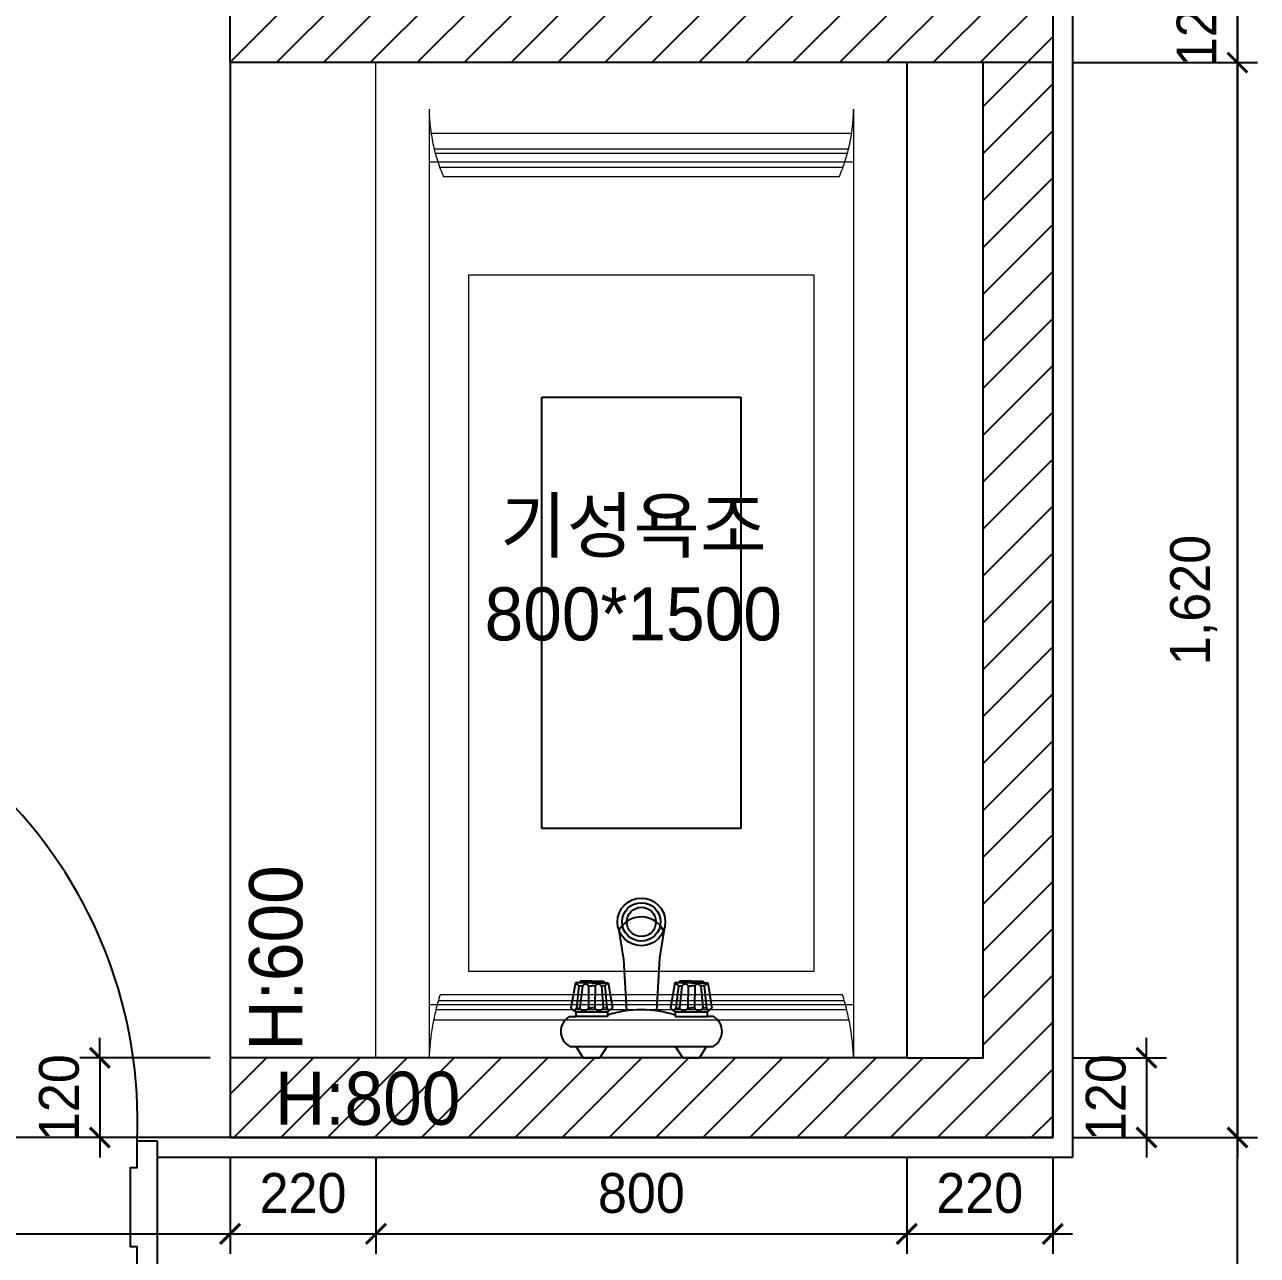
# Model space of a CAD drawing. Header units: millimetres. Extents: x 236955 to 308542, y 30900 to 88969.
# Drawn here: x 275190 to 277048, y 68499 to 70354 of the extents above; entities that cross this region are included whole.
import ezdxf

# ---------------------------------------------------------------- set-up
doc = ezdxf.new("R2010")
doc.units = ezdxf.units.MM
doc.header["$LTSCALE"] = 100
doc.header["$PDMODE"] = 3
doc.linetypes.add('ACAD_ISO02W100', pattern=[15, 12, -3])
doc.linetypes.add('DASHEDX2', pattern=[1.5, 1, -0.5])
doc.layers.get('DEFPOINTS').update_dxf_attribs({"color": 248})
for name, color, linetype in [('0-ELC TEXT', 7, 'Continuous'), ('03-WAL NEW', 3, 'Continuous'), ('07-DIM WAL', 5, 'Continuous'), ('BATH', 4, 'Continuous'), ('BODY', 7, 'Continuous'), ('CO-BATH', 6, 'Continuous'), ('CO-DO-FR', 7, 'Continuous'), ('CO-DOOR', 8, 'Continuous'), ('F-WALL1', 2, 'Continuous'), ('LINE', 9, 'ACAD_ISO02W100'), ('WID', 4, 'Continuous')]:
    doc.layers.add(name, color=color, linetype=linetype)
doc.styles.add('HY 울릉도 L', font='')
doc.styles.add('코레일둥고', font='Korail_Round_Gothic_Medium.ttf')
doc.styles.get('HY 울릉도 L').set_extended_font_data('HY울릉도L')
doc.dimstyles.new('30', dxfattribs={"dimscale": 30, "dimtxt": 2, "dimasz": 1, "dimexe": 1, "dimexo": 1, "dimgap": 1, "dimtad": 1, "dimdec": 0, "dimrnd": 0.05, "dimdsep": 46, "dimlunit": 6, "dimtxsty": 'HY 울릉도 L', "dimblk": 'ARCHTICK', "dimcen": 2.5, "dimdle": 1, "dimclrd": 133, "dimclre": 133, "dimclrt": 30, "dimadec": 0, "dimazin": 0, "dimtfac": 1, "dimtdec": 0, "dimtix": 1, "dimtmove": 2, "dimatfit": 3, "dimldrblk": 'ARCHTICK', "dimfxl": 1, "dimlwd": -1, "dimlwe": -1, "dimarcsym": 0})

# ---------------------------------------------------------------- blocks, each defined once
blk = doc.blocks.new('flooor')
at = {"layer": 'CO-DO-FR'}
blk.add_lwpolyline([(275389.6, 68671.5), (275389.6, 68471.5), (275359.6, 68471.5), (275359.6, 68511.5), (275349.6, 68511.5), (275349.6, 68631.5), (275359.6, 68631.5), (275359.6, 68671.5), (275389.6, 68671.5)], close=True, dxfattribs=at)
at = {"layer": 'CO-DOOR'}
blk.add_arc((274661.6, 68701), 698.6, 357.584, 90.8202, dxfattribs=at)
at = {"layer": 'F-WALL1'}
for p, q in [((277018.1, 60009.5), (277018.1, 73470.5)), ((276769.6, 71451.5), (276769.6, 68646.5)), ((276769.6, 68646.5), (275389.6, 68646.5)), ((275389.6, 68646.5), (275389.6, 68496.5))]:
    blk.add_line(p, q, dxfattribs=at)
blk = doc.blocks.new('_ArchTick')
at = {"color": 0, "linetype": 'ByBlock', "const_width": 0.15}
blk.add_lwpolyline([(-0.5, -0.5), (0.5, 0.5)], dxfattribs=at)
blk = doc.blocks.new('*D214')
at = {"layer": '07-DIM WAL', "color": 133}
for p, q in [((274556.6, 68646.5), (274556.6, 68501.2)), ((275499.6, 68646.5), (275499.6, 68501.2)), ((274526.6, 68531.2), (275529.6, 68531.2))]:
    blk.add_line(p, q, dxfattribs=at)
at = {"layer": 'DEFPOINTS', "color": 0}
for p in [(274556.6, 68676.5), (275499.6, 68676.5), (275499.6, 68531.2)]:
    blk.add_point(p, dxfattribs=at)
at = {"layer": '07-DIM WAL', "color": 133, "xscale": 30, "yscale": 30, "zscale": 30, "rotation": 180}
blk.add_blockref('_ArchTick', (274556.6, 68531.2), dxfattribs=at)
at = {"layer": '07-DIM WAL', "color": 133, "xscale": 30, "yscale": 30, "zscale": 30}
blk.add_blockref('_ArchTick', (275499.6, 68531.2), dxfattribs=at)
at = {"layer": '07-DIM WAL', "color": 30, "insert": (275028.1, 68592.6), "char_height": 60, "attachment_point": 5, "style": 'HY 울릉도 L'}
blk.add_mtext('943', dxfattribs=at)
blk = doc.blocks.new('*D326')
at = {"layer": '07-DIM WAL', "color": 133}
for p, q in [((275303.4, 68796.5), (275303.4, 68826.5)), ((275469.6, 68796.5), (275273.4, 68796.5)), ((275303.4, 68796.5), (275303.4, 68676.5)), ((275469.6, 68676.5), (275273.4, 68676.5)), ((275303.4, 68676.5), (275303.4, 68646.5))]:
    blk.add_line(p, q, dxfattribs=at)
at = {"layer": 'DEFPOINTS', "color": 0}
for p in [(275499.6, 68796.5), (275303.4, 68676.5), (275499.6, 68676.5)]:
    blk.add_point(p, dxfattribs=at)
at = {"layer": '07-DIM WAL', "color": 133, "xscale": 30, "yscale": 30, "zscale": 30}
for p, rotation in [((275303.4, 68796.5), 270), ((275303.4, 68676.5), 90)]:
    blk.add_blockref('_ArchTick', p, dxfattribs=dict(at, rotation=rotation))
at = {"layer": '07-DIM WAL', "color": 30, "insert": (275242.1, 68736.5), "char_height": 60, "attachment_point": 5, "rotation": 90, "style": 'HY 울릉도 L'}
blk.add_mtext('120', dxfattribs=at)
blk = doc.blocks.new('*D327')
at = {"color": 133}
for p, q in [((275499.6, 68646.5), (275499.6, 68501.2)), ((275719.6, 68646.5), (275719.6, 68501.2)), ((275469.6, 68531.2), (275749.6, 68531.2))]:
    blk.add_line(p, q, dxfattribs=at)
at = {"layer": 'DEFPOINTS', "color": 0}
for p in [(275499.6, 68676.5), (275719.6, 68676.5), (275719.6, 68531.2)]:
    blk.add_point(p, dxfattribs=at)
at = {"color": 133, "xscale": 30, "yscale": 30, "zscale": 30, "rotation": 180}
blk.add_blockref('_ArchTick', (275499.6, 68531.2), dxfattribs=at)
at = {"color": 133, "xscale": 30, "yscale": 30, "zscale": 30}
blk.add_blockref('_ArchTick', (275719.6, 68531.2), dxfattribs=at)
at = {"color": 30, "insert": (275609.6, 68592.5), "char_height": 60, "attachment_point": 5, "style": 'HY 울릉도 L'}
blk.add_mtext('220', dxfattribs=at)
blk = doc.blocks.new('*D328')
at = {"color": 133}
for p, q in [((275719.6, 68646.5), (275719.6, 68501.2)), ((276519.6, 68646.5), (276519.6, 68501.2)), ((275689.6, 68531.2), (276549.6, 68531.2))]:
    blk.add_line(p, q, dxfattribs=at)
at = {"layer": 'DEFPOINTS', "color": 0}
for p in [(275719.6, 68676.5), (276519.6, 68676.5), (276519.6, 68531.2)]:
    blk.add_point(p, dxfattribs=at)
at = {"color": 133, "xscale": 30, "yscale": 30, "zscale": 30, "rotation": 180}
blk.add_blockref('_ArchTick', (275719.6, 68531.2), dxfattribs=at)
at = {"color": 133, "xscale": 30, "yscale": 30, "zscale": 30}
blk.add_blockref('_ArchTick', (276519.6, 68531.2), dxfattribs=at)
at = {"color": 30, "insert": (276119.6, 68592.5), "char_height": 60, "attachment_point": 5, "style": 'HY 울릉도 L'}
blk.add_mtext('800', dxfattribs=at)
blk = doc.blocks.new('*D329')
at = {"color": 133}
for p, q in [((276519.6, 68646.5), (276519.6, 68501.2)), ((276739.6, 68646.5), (276739.6, 68501.2)), ((276489.6, 68531.2), (276769.6, 68531.2))]:
    blk.add_line(p, q, dxfattribs=at)
at = {"layer": 'DEFPOINTS', "color": 0}
for p in [(276519.6, 68676.5), (276739.6, 68676.5), (276739.6, 68531.2)]:
    blk.add_point(p, dxfattribs=at)
at = {"color": 133, "xscale": 30, "yscale": 30, "zscale": 30, "rotation": 180}
blk.add_blockref('_ArchTick', (276519.6, 68531.2), dxfattribs=at)
at = {"color": 133, "xscale": 30, "yscale": 30, "zscale": 30}
blk.add_blockref('_ArchTick', (276739.6, 68531.2), dxfattribs=at)
at = {"color": 30, "insert": (276629.6, 68592.5), "char_height": 60, "attachment_point": 5, "style": 'HY 울릉도 L'}
blk.add_mtext('220', dxfattribs=at)
blk = doc.blocks.new('*D330')
at = {"layer": '07-DIM WAL', "color": 133}
for p, q in [((276881.1, 68796.5), (276881.1, 68826.5)), ((276769.6, 68796.5), (276911.1, 68796.5)), ((276881.1, 68796.5), (276881.1, 68676.5)), ((276769.6, 68676.5), (276911.1, 68676.5)), ((276881.1, 68676.5), (276881.1, 68646.5))]:
    blk.add_line(p, q, dxfattribs=at)
at = {"layer": 'DEFPOINTS', "color": 0}
for p in [(276739.6, 68796.5), (276739.6, 68676.5), (276881.1, 68676.5)]:
    blk.add_point(p, dxfattribs=at)
at = {"layer": '07-DIM WAL', "color": 133, "xscale": 30, "yscale": 30, "zscale": 30}
for p, rotation in [((276881.1, 68796.5), 270), ((276881.1, 68676.5), 90)]:
    blk.add_blockref('_ArchTick', p, dxfattribs=dict(at, rotation=rotation))
at = {"layer": '07-DIM WAL', "color": 30, "insert": (276819.9, 68736.5), "char_height": 60, "attachment_point": 5, "rotation": 90, "style": 'HY 울릉도 L'}
blk.add_mtext('120', dxfattribs=at)
blk = doc.blocks.new('*D342')
at = {"layer": '07-DIM WAL', "color": 133}
for p, q in [((277018.1, 70416.5), (277018.1, 70446.5)), ((276769.6, 70416.5), (277048.1, 70416.5)), ((277018.1, 70416.5), (277018.1, 70296.5)), ((276769.6, 70296.5), (277048.1, 70296.5)), ((277018.1, 70296.5), (277018.1, 70266.5))]:
    blk.add_line(p, q, dxfattribs=at)
at = {"layer": 'DEFPOINTS', "color": 0}
for p in [(276739.6, 70416.5), (276739.6, 70296.5), (277018.1, 70296.5)]:
    blk.add_point(p, dxfattribs=at)
at = {"layer": '07-DIM WAL', "color": 133, "xscale": 30, "yscale": 30, "zscale": 30}
for p, rotation in [((277018.1, 70416.5), 270), ((277018.1, 70296.5), 90)]:
    blk.add_blockref('_ArchTick', p, dxfattribs=dict(at, rotation=rotation))
at = {"layer": '07-DIM WAL', "color": 30, "insert": (276956.9, 70356.5), "char_height": 60, "attachment_point": 5, "rotation": 90, "style": 'HY 울릉도 L'}
blk.add_mtext('120', dxfattribs=at)
blk = doc.blocks.new('*D344')
at = {"layer": '07-DIM WAL', "color": 133}
for p, q in [((277018.1, 70326.5), (277018.1, 68646.5)), ((276769.6, 70296.5), (277048.1, 70296.5)), ((276769.6, 68676.5), (277048.1, 68676.5))]:
    blk.add_line(p, q, dxfattribs=at)
at = {"layer": 'DEFPOINTS', "color": 0}
for p in [(276739.6, 70296.5), (276739.6, 68676.5), (277018.1, 68676.5)]:
    blk.add_point(p, dxfattribs=at)
at = {"layer": '07-DIM WAL', "color": 133, "xscale": 30, "yscale": 30, "zscale": 30}
for p, rotation in [((277018.1, 70296.5), 90), ((277018.1, 68676.5), 270)]:
    blk.add_blockref('_ArchTick', p, dxfattribs=dict(at, rotation=rotation))
at = {"layer": '07-DIM WAL', "color": 30, "insert": (276952.2, 69486.5), "char_height": 60, "attachment_point": 5, "rotation": 90, "style": 'HY 울릉도 L'}
blk.add_mtext('1,620', dxfattribs=at)
blk = doc.blocks.new('A$C50C81EA5')
at = {"layer": 'WID'}
for p, q in [((99.5, 220.2), (137.4, 226.4)), ((99.5, 220.2), (137.4, 226.4)), ((143.2, 219), (137.4, 226.4)), ((143.2, 219), (137.4, 226.4)), ((150.2, 228.6), (150.2, 219)), ((150.2, 228.6), (150.2, 219)), ((195.3, 12), (195.3, 228.1)), ((195.3, 12), (195.3, 228.1)), ((97, 213.3), (99.5, 213.3)), ((97, 195.5), (97, 213.3)), ((97, 213.3), (99.5, 213.3)), ((97, 195.5), (97, 213.3)), ((99.5, 220.2), (104, 214.9)), ((99.5, 195.5), (99.5, 220.2)), ((99.5, 220.2), (104, 214.9)), ((99.5, 195.5), (99.5, 220.2)), ((104, 214.9), (137.5, 218)), ((104, 214.9), (137.5, 218)), ((104, 214.9), (104, 209.5)), ((104, 214.9), (104, 209.5)), ((104.5, 209.7), (137, 212.6)), ((104.5, 209.7), (137, 212.6)), ((137.5, 218), (137, 212.6)), ((137.5, 218), (137, 212.6)), ((141.3, 221.4), (137.5, 218)), ((141.3, 221.4), (137.5, 218)), ((143.2, 219), (150.2, 219)), ((143.2, 171.1), (143.2, 219)), ((143.2, 219), (150.2, 219)), ((143.2, 171.1), (143.2, 219)), ((150.2, 171.1), (150.2, 219)), ((150.2, 171.1), (150.2, 219)), ((212.4, 207.5), (195.3, 218.4)), ((212.4, 207.5), (195.3, 218.4)), ((212.4, 182.5), (212.4, 207.5)), ((212.4, 182.5), (212.4, 207.5)), ((97, 195.5), (97, 177.7)), ((97, 195.5), (97, 177.7)), ((99.5, 195.5), (99.5, 170.7)), ((99.5, 195.5), (99.5, 170.7)), ((104, 200.4), (104, 195.5)), ((104, 200.4), (137, 200)), ((104, 200.4), (104, 195.5)), ((104, 200.4), (137, 200)), ((104, 190.5), (104, 195.5)), ((104, 190.5), (104, 195.5)), ((104, 190.5), (137, 190.1)), ((104, 190.5), (137, 190.1)), ((137, 200), (137, 195)), ((137, 200), (137, 195)), ((137, 190.1), (137, 195)), ((137, 190.1), (137, 195)), ((97, 177.7), (99.5, 177.7)), ((97, 177.7), (99.5, 177.7)), ((99.5, 170.7), (104, 176)), ((99.5, 170.7), (104, 176)), ((99.5, 170.7), (137.4, 163.7)), ((99.5, 170.7), (137.4, 163.7)), ((104, 176), (104, 181.4)), ((104, 176), (104, 181.4)), ((104, 176), (137.5, 172.1)), ((104, 176), (137.5, 172.1)), ((104.5, 181.2), (137, 177.4)), ((104.5, 181.2), (137, 177.4)), ((137.5, 172.1), (137, 177.4)), ((137.5, 172.1), (137, 177.4)), ((143.2, 171.1), (137.4, 163.7)), ((143.2, 171.1), (137.4, 163.7)), ((141.3, 168.6), (137.5, 172.1)), ((141.3, 168.6), (137.5, 172.1)), ((143.2, 171.1), (150.2, 171.1)), ((143.2, 171.1), (150.2, 171.1)), ((212.4, 182.5), (195.3, 171.6)), ((212.4, 182.5), (195.3, 171.6)), ((21.3, 153.8), (62, 147.2)), ((21.3, 153.8), (62, 147.2)), ((62, 147.2), (141.5, 142.7)), ((62, 147.2), (141.5, 142.7)), ((20.3, 86.2), (64.1, 93.2)), ((20.3, 86.2), (64.1, 93.2)), ((64.1, 93.2), (141.5, 97.7)), ((64.1, 93.2), (141.5, 97.7)), ((99.5, 70.2), (137.4, 76.4)), ((99.5, 70.2), (137.4, 76.4)), ((143.2, 69), (137.4, 76.4)), ((143.2, 69), (137.4, 76.4)), ((97, 63.3), (99.5, 63.3)), ((97, 45.5), (97, 63.3)), ((97, 63.3), (99.5, 63.3)), ((97, 45.5), (97, 63.3)), ((99.5, 70.2), (104, 64.9)), ((99.5, 45.5), (99.5, 70.2)), ((99.5, 70.2), (104, 64.9)), ((99.5, 45.5), (99.5, 70.2)), ((104, 64.9), (137.5, 68)), ((104, 64.9), (137.5, 68)), ((104, 64.9), (104, 59.5)), ((104, 64.9), (104, 59.5)), ((104.5, 59.7), (137, 62.6)), ((104.5, 59.7), (137, 62.6)), ((137.5, 68), (137, 62.6)), ((137.5, 68), (137, 62.6)), ((141.3, 71.4), (137.5, 68)), ((141.3, 71.4), (137.5, 68)), ((143.2, 69), (150.2, 69)), ((143.2, 21.1), (143.2, 69)), ((143.2, 69), (150.2, 69)), ((143.2, 21.1), (143.2, 69)), ((150.2, 69), (150.2, 21.1)), ((150.2, 69), (150.2, 21.1)), ((212.4, 57.5), (195.3, 68.4)), ((212.4, 57.5), (195.3, 68.4)), ((212.4, 32.5), (212.4, 57.5)), ((212.4, 32.5), (212.4, 57.5)), ((97, 45.5), (97, 27.7)), ((97, 45.5), (97, 27.7)), ((99.5, 45.5), (99.5, 20.7)), ((99.5, 45.5), (99.5, 20.7)), ((104, 50.4), (104, 45.5)), ((104, 50.4), (137, 50)), ((104, 50.4), (104, 45.5)), ((104, 50.4), (137, 50)), ((104, 40.5), (104, 45.5)), ((104, 40.5), (104, 45.5)), ((104, 40.5), (137, 40.1)), ((104, 40.5), (137, 40.1)), ((137, 50), (137, 45)), ((137, 50), (137, 45)), ((137, 40.1), (137, 45)), ((137, 40.1), (137, 45)), ((97, 27.7), (99.5, 27.7)), ((97, 27.7), (99.5, 27.7)), ((99.5, 20.7), (104, 26)), ((99.5, 20.7), (104, 26)), ((99.5, 20.7), (137.4, 13.7)), ((99.5, 20.7), (137.4, 13.7)), ((104, 26), (104, 31.4)), ((104, 26), (104, 31.4)), ((104, 26), (137.5, 22.1)), ((104, 26), (137.5, 22.1)), ((104.5, 31.2), (137, 27.4)), ((104.5, 31.2), (137, 27.4)), ((137.5, 22.1), (137, 27.4)), ((137.5, 22.1), (137, 27.4)), ((143.2, 21.1), (137.4, 13.7)), ((143.2, 21.1), (137.4, 13.7)), ((141.3, 18.6), (137.5, 22.1)), ((141.3, 18.6), (137.5, 22.1)), ((143.2, 21.1), (150.2, 21.1)), ((143.2, 21.1), (150.2, 21.1)), ((150.2, 11.4), (150.2, 21.1)), ((150.2, 11.4), (150.2, 21.1)), ((212.4, 32.5), (195.3, 21.6)), ((212.4, 32.5), (195.3, 21.6))]:
    blk.add_line(p, q, dxfattribs=at)
for centre, radius, start, end in [((172.6, 215.7), 25.9, 28.6669, 149.9901), ((172.6, 215.7), 25.9, 28.6669, 149.9901), ((106.7, 204.9), 5.27, 114.695, 239.7227), ((106.7, 204.9), 5.27, 114.695, 239.7227), ((134.7, 206.3), 6.74, 289.9748, 70.0252), ((134.7, 206.3), 6.74, 289.9748, 70.0252), ((106.7, 186), 5.27, 120.2773, 245.305), ((106.7, 186), 5.27, 120.2773, 245.305), ((134.7, 183.8), 6.74, 289.9748, 70.0252), ((134.7, 183.8), 6.74, 289.9748, 70.0252), ((302.7, 120), 162.8, 161.712, 198.288), ((302.7, 120), 162.8, 161.712, 198.288), ((37.9, 119.7), 37.9, 116.0462, 242.3329), ((37.9, 119.7), 37.9, 116.0462, 242.3329), ((106.7, 54.9), 5.27, 114.695, 239.7227), ((106.7, 54.9), 5.27, 114.695, 239.7227), ((134.7, 56.3), 6.74, 289.9748, 70.0252), ((134.7, 56.3), 6.74, 289.9748, 70.0252), ((106.7, 36), 5.27, 120.2773, 245.305), ((106.7, 36), 5.27, 120.2773, 245.305), ((134.7, 33.8), 6.74, 289.9748, 70.0252), ((134.7, 33.8), 6.74, 289.9748, 70.0252), ((172.6, 24.4), 25.9, 210.0099, 331.3331), ((172.6, 24.4), 25.9, 210.0099, 331.3331)]:
    blk.add_arc(centre, radius, start, end, dxfattribs=at)
blk = doc.blocks.new('XHTMZKSK')
for radius in [36, 29, 22]:
    blk.add_circle((277969.7, 76862.6), radius)
at = {"layer": 'BODY', "color": 8, "linetype": 'Continuous', "ltscale": 3}
for p, q in [((277819.7, 77003.6), (277819.7, 77653.6)), ((277819.7, 77653.6), (278119.7, 77653.6)), ((278119.7, 77653.6), (278119.7, 77003.6)), ((278119.7, 77003.6), (277819.7, 77003.6))]:
    blk.add_line(p, q, dxfattribs=at)
at = {"layer": 'LINE', "color": 0, "lineweight": 9}
for p, q in [((277569.7, 77362.7), (277569.7, 78157.7)), ((277569.7, 78157.7), (278369.7, 78157.7)), ((278369.7, 78157.7), (278369.7, 77362.7)), ((277569.7, 76657.7), (277569.7, 77362.7)), ((278369.7, 77362.7), (278369.7, 76657.7)), ((278369.7, 76657.7), (277569.7, 76657.7))]:
    blk.add_line(p, q, dxfattribs=at)
at = {"layer": 'LINE', "lineweight": 9}
for p, q in [((277649.7, 78087.7), (277649.7, 77362.7)), ((278289.7, 78087.7), (278289.7, 77362.7)), ((278289.7, 78007.7), (277649.7, 78007.7)), ((277709.7, 77362.7), (277709.7, 77838.1)), ((277709.7, 77838.1), (278229.7, 77838.1)), ((278229.7, 77838.1), (278229.7, 77362.7)), ((277649.7, 77362.7), (277649.7, 76657.7)), ((277709.7, 76788.1), (277709.7, 77362.7)), ((278229.7, 77362.7), (278229.7, 76788.1)), ((278289.7, 77362.7), (278289.7, 76657.7)), ((278229.7, 76788.1), (277709.7, 76788.1)), ((278289.7, 76737.7), (277649.7, 76737.7))]:
    blk.add_line(p, q, dxfattribs=at)
at = {"layer": 'LINE', "color": 1, "lineweight": 9}
for p, q in [((278286.7, 78050.9), (277652.7, 78050.9)), ((278282, 78027.5), (277657.3, 78027.5)), ((278280.2, 78020.5), (277659.2, 78020.5)), ((278273.5, 77999.4), (277665.9, 77999.4)), ((278267.8, 77985.4), (277671.5, 77985.4)), ((278275.8, 76743.5), (277663.6, 76743.5)), ((278273, 76752.9), (277666.4, 76752.9)), ((278279.3, 76730.2), (277660.1, 76730.2)), ((278282.8, 76714.6), (277656.6, 76714.6))]:
    blk.add_line(p, q, dxfattribs=at)
at = {"layer": 'LINE', "lineweight": 9}
for centre, radius, start, end in [((277914.9, 78090.8), 265.2, 180.6661, 203.4244), ((278024.5, 78090.8), 265.2, 336.5756, 359.3339), ((278021.8, 76641.4), 372.5, 162.5912, 177.4905), ((277917.5, 76641.4), 372.5, 2.5095, 17.4088)]:
    blk.add_arc(centre, radius, start, end, dxfattribs=at)

msp = doc.modelspace()

# ---------------------------------------------------------------- hatches: boundary and pattern name
at = {"layer": '03-WAL NEW'}
h = msp.add_hatch(dxfattribs=at)
h.set_pattern_fill('_USER', color=256, scale=50, angle=45, pattern_type=0)
h.set_pattern_definition([(45, (0, 0), (-35.355339, 35.355339), [])])
h.paths.add_polyline_path([(275499.6, 70416.5), (276739.6, 70416.5), (276739.6, 70296.5), (275499.6, 70296.5)])
h = msp.add_hatch(dxfattribs=at)
h.set_pattern_fill('_USER', color=8, scale=50, angle=45, pattern_type=0)
h.set_pattern_definition([(45, (0, -6e-11), (-35.355339, 35.355339), [])])
h.paths.add_polyline_path([(276634.6, 68796.5), (275499.6, 68796.5), (275499.6, 68676.5), (276739.6, 68676.5), (276739.6, 70296.5), (276634.6, 70296.5)])

# ---------------------------------------------------------------- linework, layer by layer
for points in [[(275499.6, 70416.5), (276739.6, 70416.5), (276739.6, 70296.5), (275499.6, 70296.5)], [(275499.6, 68676.5), (276739.6, 68676.5), (276739.6, 70296.5), (275499.6, 70296.5)]]:
    msp.add_lwpolyline(points, close=True, dxfattribs=at)
for points in [[(276519.6, 68796.5), (275499.6, 68796.5), (275499.6, 68676.5), (276739.6, 68676.5), (276739.6, 70296.5), (276519.6, 70296.5), (276519.6, 68796.5)], [(276519.6, 68796.5), (276634.6, 68796.5), (276634.6, 70296.5)]]:
    msp.add_lwpolyline(points, dxfattribs=at)
at = {"layer": 'BATH'}
msp.add_lwpolyline([(275309.6, 71420.5), (276739.6, 71420.5), (276739.6, 68676.5), (273956.6, 68676.5), (273956.6, 71420.5), (274654.6, 71420.5)], dxfattribs=at)

# ---------------------------------------------------------------- block references
msp.add_blockref('flooor', (0, 0))
at = {"rotation": 270}
msp.add_blockref('A$C50C81EA5', (275999.6, 69008.9), dxfattribs=at)
at = {"layer": 'CO-BATH'}
msp.add_blockref('XHTMZKSK', (-1850.1, -7861.2), dxfattribs=at)

# ---------------------------------------------------------------- texts
at = {"layer": '0-ELC TEXT', "color": 7, "linetype": 'DASHEDX2', "style": '코레일둥고'}
for s, p in [('기성욕조', (275906.7, 69558.9)), ('800*1500', (275883.3, 69425.7)), ('H:800', (275567.5, 68695.6))]:
    msp.add_text(s, height=80, dxfattribs=at).set_placement(p)
msp.add_text('H:600', height=80, rotation=90, dxfattribs=at).set_placement((275608.4, 68807.5))

# ---------------------------------------------------------------- dimensions: what is measured, and where the dimension line sits
for base, p1, p2, picture, middle in [((275719.6, 68531.2), (275499.6, 68676.5), (275719.6, 68676.5), '*D327', (275609.6, 68592.5)), ((276519.6, 68531.2), (275719.6, 68676.5), (276519.6, 68676.5), '*D328', (276119.6, 68592.5)), ((276739.6, 68531.2), (276519.6, 68676.5), (276739.6, 68676.5), '*D329', (276629.6, 68592.5))]:
    dim = msp.add_linear_dim(base=base, p1=p1, p2=p2, dimstyle='30', override={"dimfxl": 1.25})
    dim.commit()
    dim.dimension.update_dxf_attribs({"geometry": picture, "text_midpoint": middle})
at = {"layer": '07-DIM WAL'}
for base, p1, p2, picture, middle in [((277018.1, 70296.5), (276739.6, 70416.5), (276739.6, 70296.5), '*D342', (276956.9, 70356.5)), ((277018.1, 68676.5), (276739.6, 70296.5), (276739.6, 68676.5), '*D344', (276952.2, 69486.5)), ((276881.1, 68676.5), (276739.6, 68796.5), (276739.6, 68676.5), '*D330', (276819.9, 68736.5))]:
    dim = msp.add_linear_dim(base=base, p1=p1, p2=p2, angle=90, dimstyle='30', override={"dimfxl": 1.25}, dxfattribs=at)
    dim.commit()
    dim.dimension.update_dxf_attribs({"geometry": picture, "text_midpoint": middle})
dim = msp.add_linear_dim(base=(275303.4, 68676.5), p1=(275499.6, 68796.5), p2=(275499.6, 68676.5), angle=90, dimstyle='30', dxfattribs=at)
dim.commit()
dim.dimension.update_dxf_attribs({"geometry": '*D326', "text_midpoint": (275242.1, 68736.5)})
dim = msp.add_linear_dim(base=(275499.6, 68531.2), p1=(274556.6, 68676.5), p2=(275499.6, 68676.5), dimstyle='30', dxfattribs=at)
dim.commit()
dim.dimension.update_dxf_attribs({"geometry": '*D214', "text_midpoint": (275028.1, 68592.6)})

doc.saveas('drawing.dxf')
